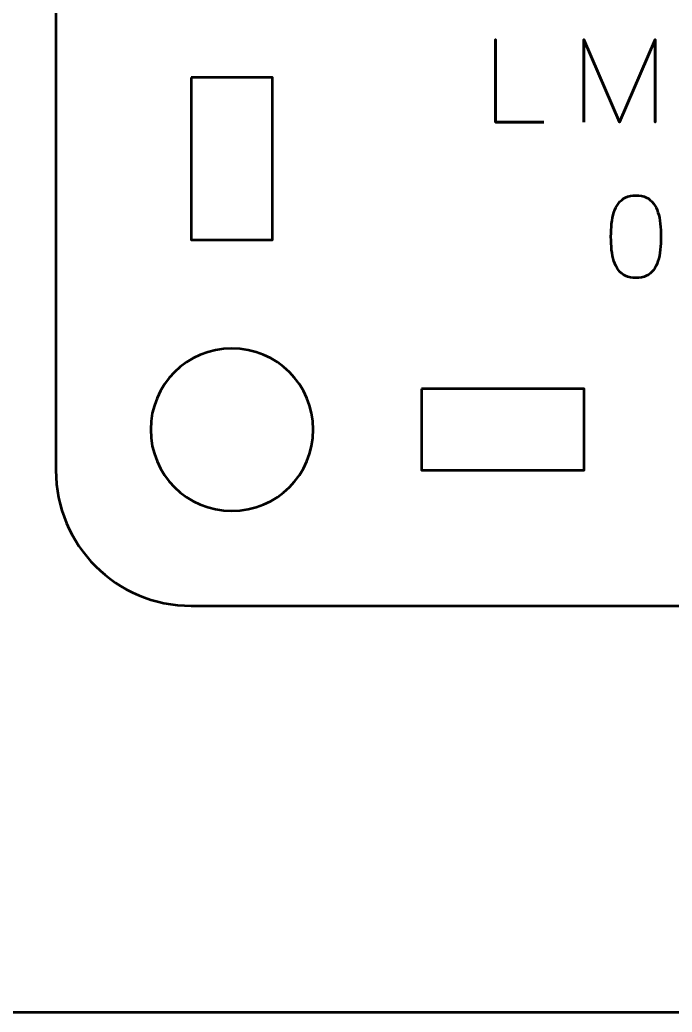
# Model space of a CAD drawing. Header units: centimetres. Extents: x -21 to 0, y -29.7 to 0.
# Drawn here: x -7.683 to -5.275, y -29.7 to -26.038 of the extents above; entities that cross this region are included whole.
import ezdxf

# ---------------------------------------------------------------- set-up
doc = ezdxf.new("R2010")
doc.units = ezdxf.units.CM
doc.header["$MEASUREMENT"] = 0
doc.layers.add('Layer 1', color=7, linetype='Continuous')

msp = doc.modelspace()

# ---------------------------------------------------------------- linework, layer by layer
at = {"layer": 'Layer 1', "color": 22, "lineweight": 53}
msp.add_open_spline([(-21.00003, -29.19995), (-21.00003, -29.19995), (-21.00003, -0.49992), (-21.00003, -0.49992), (-21.00003, -0.49992), (-21.00003, -0.22295), (-20.77694, 0.00004), (-20.49994, 0.00004), (-20.49994, 0.00004), (-20.49994, 0.00004), (-0.50008, 0.00004), (-0.50008, 0.00004), (-0.50008, 0.00004), (-0.22294, 0.00004), (0.00002, -0.22295), (0.00002, -0.49992), (0.00002, -0.49992), (0.00002, -0.49992), (0.00002, -29.19995), (0.00002, -29.19995), (0.00002, -29.19995), (0.00002, -29.47695), (-0.22294, -29.70004), (-0.50008, -29.70004), (-0.50008, -29.70004), (-0.50008, -29.70004), (-20.49994, -29.70004), (-20.49994, -29.70004), (-20.49994, -29.70004), (-20.77694, -29.70004), (-21.00003, -29.47695), (-21.00003, -29.19995)], degree=3, knots=[0, 0, 0, 0, 0.125, 0.125, 0.125, 0.125, 0.25, 0.25, 0.25, 0.25, 0.375, 0.375, 0.375, 0.375, 0.5, 0.5, 0.5, 0.5, 0.625, 0.625, 0.625, 0.625, 0.75, 0.75, 0.75, 0.75, 0.875, 0.875, 0.875, 0.875, 1, 1, 1, 1], dxfattribs=at)
at = {"layer": 'Layer 1', "color": 114, "lineweight": 53}
msp.add_open_spline([(-7.04994, -22.9), (-7.04994, -22.9), (-2.75007, -22.9), (-2.75007, -22.9), (-2.75007, -22.9), (-2.47293, -22.9), (-2.24997, -23.12309), (-2.24997, -23.40009), (-2.24997, -23.40009), (-2.24997, -23.40009), (-2.24997, -27.69996), (-2.24997, -27.69996), (-2.24997, -27.69996), (-2.24997, -27.9771), (-2.47293, -28.20006), (-2.75007, -28.20006), (-2.75007, -28.20006), (-2.75007, -28.20006), (-7.04994, -28.20006), (-7.04994, -28.20006), (-7.04994, -28.20006), (-7.32694, -28.20006), (-7.55003, -27.9771), (-7.55003, -27.69996), (-7.55003, -27.69996), (-7.55003, -27.69996), (-7.55003, -23.40009), (-7.55003, -23.40009), (-7.55003, -23.40009), (-7.55003, -23.12309), (-7.32694, -22.9), (-7.04994, -22.9)], degree=3, knots=[0, 0, 0, 0, 0.125, 0.125, 0.125, 0.125, 0.25, 0.25, 0.25, 0.25, 0.375, 0.375, 0.375, 0.375, 0.5, 0.5, 0.5, 0.5, 0.625, 0.625, 0.625, 0.625, 0.75, 0.75, 0.75, 0.75, 0.875, 0.875, 0.875, 0.875, 1, 1, 1, 1], dxfattribs=at)
at = {"layer": 'Layer 1', "color": 30, "lineweight": 53}
for points, knots in [([(-5.74839, -26.41499), (-5.74839, -26.41499), (-5.92661, -26.41499), (-5.92661, -26.41499), (-5.92661, -26.41499), (-5.92661, -26.41499), (-5.92661, -26.10977), (-5.92661, -26.10977), (-5.92661, -26.10977), (-5.92661, -26.10977), (-5.92661, -26.41499), (-5.92661, -26.41499), (-5.92661, -26.41499), (-5.92661, -26.41499), (-5.74839, -26.41499), (-5.74839, -26.41499)], [0, 0, 0, 0, 0.25, 0.25, 0.25, 0.25, 0.5, 0.5, 0.5, 0.5, 0.75, 0.75, 0.75, 0.75, 1, 1, 1, 1]), ([(-5.60065, -26.41499), (-5.60065, -26.41499), (-5.60065, -26.10977), (-5.60065, -26.10977), (-5.60065, -26.10977), (-5.60065, -26.10977), (-5.46942, -26.41499), (-5.46942, -26.41499), (-5.46942, -26.41499), (-5.46942, -26.41499), (-5.33776, -26.10977), (-5.33776, -26.10977), (-5.33776, -26.10977), (-5.33776, -26.10977), (-5.33776, -26.41499), (-5.33776, -26.41499), (-5.33776, -26.41499), (-5.33776, -26.41499), (-5.33776, -26.10977), (-5.33776, -26.10977), (-5.33776, -26.10977), (-5.33776, -26.10977), (-5.46942, -26.41499), (-5.46942, -26.41499), (-5.46942, -26.41499), (-5.46942, -26.41499), (-5.60065, -26.10977), (-5.60065, -26.10977), (-5.60065, -26.10977), (-5.60065, -26.10977), (-5.60065, -26.41499), (-5.60065, -26.41499)], [0, 0, 0, 0, 0.125, 0.125, 0.125, 0.125, 0.25, 0.25, 0.25, 0.25, 0.375, 0.375, 0.375, 0.375, 0.5, 0.5, 0.5, 0.5, 0.625, 0.625, 0.625, 0.625, 0.75, 0.75, 0.75, 0.75, 0.875, 0.875, 0.875, 0.875, 1, 1, 1, 1]), ([(-5.40845, -26.9903), (-5.39364, -26.99023), (-5.38087, -26.98762), (-5.37021, -26.98254), (-5.37021, -26.98254), (-5.35963, -26.97746), (-5.35081, -26.97019), (-5.34376, -26.96095), (-5.34376, -26.96095), (-5.33677, -26.95164), (-5.33127, -26.94063), (-5.32718, -26.92793), (-5.32718, -26.92793), (-5.32315, -26.91523), (-5.32026, -26.90133), (-5.31864, -26.88609), (-5.31864, -26.88609), (-5.31694, -26.87085), (-5.3161, -26.85483), (-5.31617, -26.8379), (-5.31617, -26.8379), (-5.3161, -26.82104), (-5.31694, -26.80502), (-5.31864, -26.78985), (-5.31864, -26.78985), (-5.32026, -26.77468), (-5.32315, -26.76071), (-5.32718, -26.74801), (-5.32718, -26.74801), (-5.33127, -26.73538), (-5.33677, -26.72438), (-5.34376, -26.71499), (-5.34376, -26.71499), (-5.35081, -26.70568), (-5.35963, -26.69841), (-5.37021, -26.69333), (-5.37021, -26.69333), (-5.38087, -26.68818), (-5.39364, -26.68557), (-5.40845, -26.6855), (-5.40845, -26.6855), (-5.42327, -26.68557), (-5.43604, -26.68818), (-5.4467, -26.69333), (-5.4467, -26.69333), (-5.45728, -26.69841), (-5.4661, -26.70568), (-5.47315, -26.71499), (-5.47315, -26.71499), (-5.48014, -26.72438), (-5.48564, -26.73538), (-5.48973, -26.74801), (-5.48973, -26.74801), (-5.49376, -26.76071), (-5.49665, -26.77468), (-5.49827, -26.78985), (-5.49827, -26.78985), (-5.49996, -26.80502), (-5.50081, -26.82104), (-5.50074, -26.8379), (-5.50074, -26.8379), (-5.50081, -26.85483), (-5.49996, -26.87085), (-5.49827, -26.88609), (-5.49827, -26.88609), (-5.49665, -26.90133), (-5.49376, -26.91523), (-5.48973, -26.92793), (-5.48973, -26.92793), (-5.48564, -26.94063), (-5.48014, -26.95164), (-5.47315, -26.96095), (-5.47315, -26.96095), (-5.4661, -26.97019), (-5.45728, -26.97746), (-5.4467, -26.98254), (-5.4467, -26.98254), (-5.43604, -26.98762), (-5.42327, -26.99023), (-5.40845, -26.9903)], [0, 0, 0, 0, 0.05, 0.05, 0.05, 0.05, 0.1, 0.1, 0.1, 0.1, 0.15, 0.15, 0.15, 0.15, 0.2, 0.2, 0.2, 0.2, 0.25, 0.25, 0.25, 0.25, 0.3, 0.3, 0.3, 0.3, 0.35, 0.35, 0.35, 0.35, 0.4, 0.4, 0.4, 0.4, 0.45, 0.45, 0.45, 0.45, 0.5, 0.5, 0.5, 0.5, 0.55, 0.55, 0.55, 0.55, 0.6, 0.6, 0.6, 0.6, 0.65, 0.65, 0.65, 0.65, 0.7, 0.7, 0.7, 0.7, 0.75, 0.75, 0.75, 0.75, 0.8, 0.8, 0.8, 0.8, 0.85, 0.85, 0.85, 0.85, 0.9, 0.9, 0.9, 0.9, 0.95, 0.95, 0.95, 0.95, 1, 1, 1, 1]), ([(-5.40845, -26.9903), (-5.39364, -26.99023), (-5.38087, -26.98762), (-5.37021, -26.98254), (-5.37021, -26.98254), (-5.35963, -26.97746), (-5.35081, -26.97019), (-5.34376, -26.96095), (-5.34376, -26.96095), (-5.33677, -26.95164), (-5.33127, -26.94063), (-5.32718, -26.92793), (-5.32718, -26.92793), (-5.32315, -26.91523), (-5.32026, -26.90133), (-5.31864, -26.88609), (-5.31864, -26.88609), (-5.31694, -26.87085), (-5.3161, -26.85483), (-5.31617, -26.8379), (-5.31617, -26.8379), (-5.3161, -26.82104), (-5.31694, -26.80502), (-5.31864, -26.78985), (-5.31864, -26.78985), (-5.32026, -26.77468), (-5.32315, -26.76071), (-5.32718, -26.74801), (-5.32718, -26.74801), (-5.33127, -26.73538), (-5.33677, -26.72438), (-5.34376, -26.71499), (-5.34376, -26.71499), (-5.35081, -26.70568), (-5.35963, -26.69841), (-5.37021, -26.69333), (-5.37021, -26.69333), (-5.38087, -26.68818), (-5.39364, -26.68557), (-5.40845, -26.6855), (-5.40845, -26.6855), (-5.42327, -26.68557), (-5.43604, -26.68818), (-5.4467, -26.69333), (-5.4467, -26.69333), (-5.45728, -26.69841), (-5.4661, -26.70568), (-5.47315, -26.71499), (-5.47315, -26.71499), (-5.48014, -26.72438), (-5.48564, -26.73538), (-5.48973, -26.74801), (-5.48973, -26.74801), (-5.49376, -26.76071), (-5.49665, -26.77468), (-5.49827, -26.78985), (-5.49827, -26.78985), (-5.49996, -26.80502), (-5.50081, -26.82104), (-5.50074, -26.8379), (-5.50074, -26.8379), (-5.50081, -26.85483), (-5.49996, -26.87085), (-5.49827, -26.88609), (-5.49827, -26.88609), (-5.49665, -26.90133), (-5.49376, -26.91523), (-5.48973, -26.92793), (-5.48973, -26.92793), (-5.48564, -26.94063), (-5.48014, -26.95164), (-5.47315, -26.96095), (-5.47315, -26.96095), (-5.4661, -26.97019), (-5.45728, -26.97746), (-5.4467, -26.98254), (-5.4467, -26.98254), (-5.43604, -26.98762), (-5.42327, -26.99023), (-5.40845, -26.9903)], [0, 0, 0, 0, 0.05, 0.05, 0.05, 0.05, 0.1, 0.1, 0.1, 0.1, 0.15, 0.15, 0.15, 0.15, 0.2, 0.2, 0.2, 0.2, 0.25, 0.25, 0.25, 0.25, 0.3, 0.3, 0.3, 0.3, 0.35, 0.35, 0.35, 0.35, 0.4, 0.4, 0.4, 0.4, 0.45, 0.45, 0.45, 0.45, 0.5, 0.5, 0.5, 0.5, 0.55, 0.55, 0.55, 0.55, 0.6, 0.6, 0.6, 0.6, 0.65, 0.65, 0.65, 0.65, 0.7, 0.7, 0.7, 0.7, 0.75, 0.75, 0.75, 0.75, 0.8, 0.8, 0.8, 0.8, 0.85, 0.85, 0.85, 0.85, 0.9, 0.9, 0.9, 0.9, 0.95, 0.95, 0.95, 0.95, 1, 1, 1, 1])]:
    msp.add_open_spline(points, degree=3, knots=knots, dxfattribs=at)
at = {"layer": 'Layer 1', "lineweight": 53}
for points in [[(-7.04994, -26.25001), (-7.04994, -26.25001), (-6.74993, -26.25001), (-6.74993, -26.25001), (-6.74993, -26.25001), (-6.74993, -26.25001), (-6.74993, -26.85001), (-6.74993, -26.85001), (-6.74993, -26.85001), (-6.74993, -26.85001), (-7.04994, -26.85001), (-7.04994, -26.85001), (-7.04994, -26.85001), (-7.04994, -26.85001), (-7.04994, -26.25001), (-7.04994, -26.25001)], [(-6.6, -27.55003), (-6.6, -27.7157), (-6.73423, -27.85003), (-6.90001, -27.85003), (-6.90001, -27.85003), (-7.06567, -27.85003), (-7.20001, -27.7157), (-7.20001, -27.55003), (-7.20001, -27.55003), (-7.20001, -27.3844), (-7.06567, -27.25003), (-6.90001, -27.25003), (-6.90001, -27.25003), (-6.73423, -27.25003), (-6.6, -27.3844), (-6.6, -27.55003)], [(-6.19999, -27.39996), (-6.19999, -27.39996), (-5.59998, -27.39996), (-5.59998, -27.39996), (-5.59998, -27.39996), (-5.59998, -27.39996), (-5.59998, -27.69996), (-5.59998, -27.69996), (-5.59998, -27.69996), (-5.59998, -27.69996), (-6.19999, -27.69996), (-6.19999, -27.69996), (-6.19999, -27.69996), (-6.19999, -27.69996), (-6.19999, -27.39996), (-6.19999, -27.39996)]]:
    msp.add_open_spline(points, degree=3, knots=[0, 0, 0, 0, 0.25, 0.25, 0.25, 0.25, 0.5, 0.5, 0.5, 0.5, 0.75, 0.75, 0.75, 0.75, 1, 1, 1, 1], dxfattribs=at)

doc.saveas('drawing.dxf')
